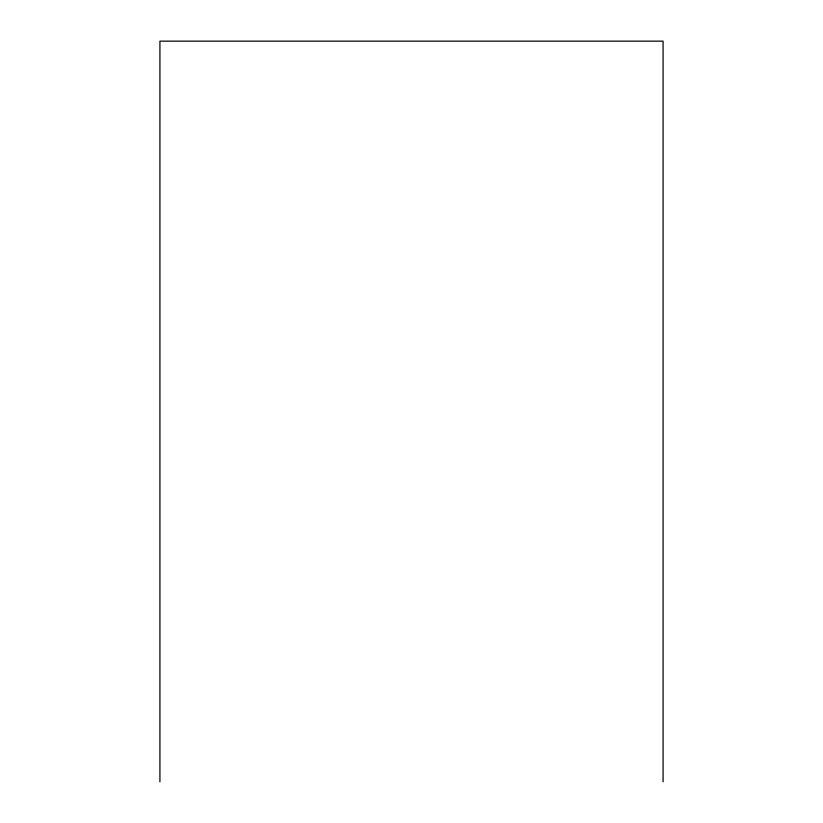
<?xml version="1.0" encoding="UTF-8"?>
<svg xmlns="http://www.w3.org/2000/svg" width="823" height="823" viewBox="0 0 823 823"><rect width="100%" height="100%" fill="white"/><g stroke="black" fill="none" stroke-linecap="round" stroke-linejoin="round"><path stroke-width="1.23" d="M663.081 781.85L663.081 41.15L159.919 41.15L159.919 781.85"/></g></svg>
